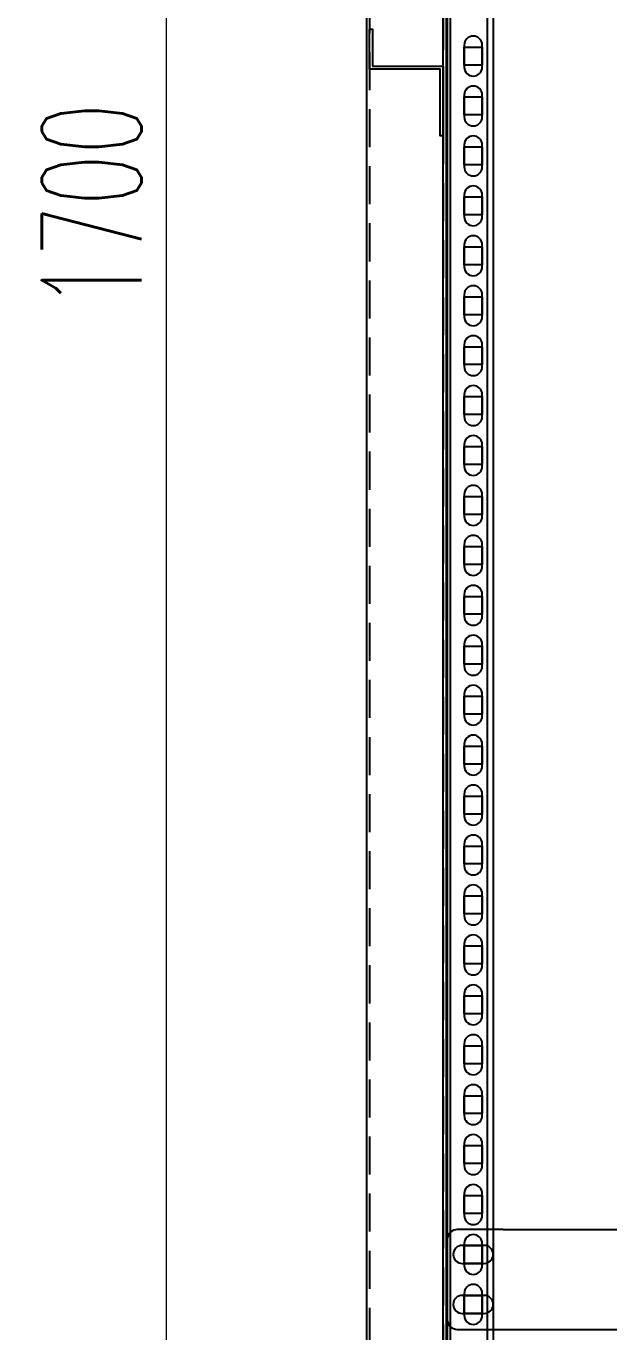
# Model space of a CAD drawing. Header units: millimetres. Extents: x 28713 to 59118, y -54378 to -19615.
# Drawn here: x 37472 to 37764, y -35880 to -35226 of the extents above; entities that cross this region are included whole.
import ezdxf

# ---------------------------------------------------------------- set-up
doc = ezdxf.new("R2010")
doc.units = ezdxf.units.MM
doc.header["$LTSCALE"] = 3
doc.linetypes.add('HIDDEN', pattern=[9.525, 6.35, -3.175])
doc.layers.add('@.VISIBLE', color=7, linetype='Continuous')
doc.layers.add('dim', color=7, linetype='Continuous')
doc.styles.add('Ann_w01', font='romans.shx', dxfattribs={"width": 0.6, "bigfont": 'chineset.shx'})
doc.dimstyles.new('Dim 01_SC25', dxfattribs={"dimscale": 25, "dimtxt": 2, "dimasz": 1.3, "dimexe": 0.5, "dimexo": 0.5, "dimgap": 0.5, "dimtad": 1, "dimdec": 1, "dimzin": 12, "dimdsep": 46, "dimtxsty": 'Ann_w01', "dimblk": 'OPEN30', "dimcen": 1.5, "dimclrd": 6, "dimclre": 6, "dimclrt": 3, "dimadec": 1, "dimazin": 3, "dimtm": 1e-09, "dimtfac": 1, "dimtdec": 1, "dimtmove": 0, "dimatfit": 3, "dimldrblk": 'OPEN30', "dimfxl": 1, "dimtolj": 1, "dimlwd": 20, "dimlwe": 20, "dimarcsym": 0})

# ---------------------------------------------------------------- blocks, each defined once
blk = doc.blocks.new('_Open30')
at = {"color": 0, "linetype": 'ByBlock', "lineweight": -2}
for p, q in [((-1, 0.268), (0, 0)), ((0, 0), (-1, -0.268)), ((0, 0), (-1, 0))]:
    blk.add_line(p, q, dxfattribs=at)
blk = doc.blocks.new('*D251')
at = {"layer": 'Defpoints', "color": 0, "transparency": 16777216}
for p in [(37542.42, -34466.3), (37642.42, -34466.3), (37642.42, -36166.3)]:
    blk.add_point(p, dxfattribs=at)
at = {"layer": 'dim', "color": 6, "lineweight": 20, "transparency": 16777216}
for p, q in [((37629.92, -34466.3), (37529.92, -34466.3)), ((37542.42, -36133.8), (37542.42, -34498.8)), ((37629.92, -36166.3), (37529.92, -36166.3))]:
    blk.add_line(p, q, dxfattribs=at)
at = {"layer": 'dim', "color": 6, "lineweight": 20, "transparency": 16777216, "xscale": 32.5, "yscale": 32.5, "zscale": 32.5}
for p, rotation in [((37542.42, -34466.3), 90), ((37542.42, -36166.3), 270)]:
    blk.add_blockref('_Open30', p, dxfattribs=dict(at, rotation=rotation))
at = {"layer": 'dim', "color": 3, "transparency": 16777216, "insert": (37504.92, -35316.3), "char_height": 50, "attachment_point": 5, "rotation": 90, "style": 'Ann_w01'}
blk.add_mtext('\\A1;1700', dxfattribs=at)
blk = doc.blocks.new('Oval 20x9')
at = {"layer": '@.VISIBLE', "color": 2}
blk.add_lwpolyline([(-5.5, -4.5), (5.5, -4.5, 0.414214), (10, 0), (10, 0, 0.414214), (5.5, 4.5), (-5.5, 4.5, 0.414214), (-10, 0), (-10, 0, 0.414214)], format="xyb", close=True, dxfattribs=at)

msp = doc.modelspace()

# ---------------------------------------------------------------- linework, layer by layer
for points in [[(37642.42, -36066.3), (38342.42, -36066.3), (38342.42, -34466.3), (37642.42, -34466.3)], [(37682.42, -36026.3), (38302.42, -36026.3), (38302.42, -34506.3), (37682.42, -34506.3)], [(37691.42, -35236.8), (37700.42, -35236.8), (37700.42, -35245.8), (37691.42, -35245.8)], [(37691.42, -35261.8), (37700.42, -35261.8), (37700.42, -35270.8), (37691.42, -35270.8)], [(37691.42, -35286.8), (37700.42, -35286.8), (37700.42, -35295.8), (37691.42, -35295.8)], [(37691.42, -35311.8), (37700.42, -35311.8), (37700.42, -35320.8), (37691.42, -35320.8)], [(37691.42, -35336.8), (37700.42, -35336.8), (37700.42, -35345.8), (37691.42, -35345.8)], [(37691.42, -35361.8), (37700.42, -35361.8), (37700.42, -35370.8), (37691.42, -35370.8)], [(37691.42, -35386.8), (37700.42, -35386.8), (37700.42, -35395.8), (37691.42, -35395.8)], [(37691.42, -35411.8), (37700.42, -35411.8), (37700.42, -35420.8), (37691.42, -35420.8)], [(37691.42, -35436.8), (37700.42, -35436.8), (37700.42, -35445.8), (37691.42, -35445.8)], [(37691.42, -35461.8), (37700.42, -35461.8), (37700.42, -35470.8), (37691.42, -35470.8)], [(37691.42, -35486.8), (37700.42, -35486.8), (37700.42, -35495.8), (37691.42, -35495.8)], [(37691.42, -35511.8), (37700.42, -35511.8), (37700.42, -35520.8), (37691.42, -35520.8)], [(37691.42, -35536.8), (37700.42, -35536.8), (37700.42, -35545.8), (37691.42, -35545.8)], [(37691.42, -35561.8), (37700.42, -35561.8), (37700.42, -35570.8), (37691.42, -35570.8)], [(37691.42, -35586.8), (37700.42, -35586.8), (37700.42, -35595.8), (37691.42, -35595.8)], [(37691.42, -35611.8), (37700.42, -35611.8), (37700.42, -35620.8), (37691.42, -35620.8)], [(37691.42, -35636.8), (37700.42, -35636.8), (37700.42, -35645.8), (37691.42, -35645.8)], [(37691.42, -35661.8), (37700.42, -35661.8), (37700.42, -35670.8), (37691.42, -35670.8)], [(37691.42, -35686.8), (37700.42, -35686.8), (37700.42, -35695.8), (37691.42, -35695.8)], [(37691.42, -35711.8), (37700.42, -35711.8), (37700.42, -35720.8), (37691.42, -35720.8)], [(37691.42, -35736.8), (37700.42, -35736.8), (37700.42, -35745.8), (37691.42, -35745.8)], [(37691.42, -35761.8), (37700.42, -35761.8), (37700.42, -35770.8), (37691.42, -35770.8)], [(37691.42, -35786.8), (37700.42, -35786.8), (37700.42, -35795.8), (37691.42, -35795.8)], [(37691.42, -35811.8), (37700.42, -35811.8), (37700.42, -35820.8), (37691.42, -35820.8)], [(37691.42, -35836.8), (37700.42, -35836.8), (37700.42, -35845.8), (37691.42, -35845.8)], [(37691.42, -35861.8), (37700.42, -35861.8), (37700.42, -35870.8), (37691.42, -35870.8)]]:
    msp.add_lwpolyline(points, close=True)
at = {"linetype": 'HIDDEN'}
for points in [[(37643.92, -36064.8), (38340.92, -36064.8), (38340.92, -34467.8), (37643.92, -34467.8)], [(37680.92, -36027.8), (38303.92, -36027.8), (38303.92, -34504.8), (37680.92, -34504.8)]]:
    msp.add_lwpolyline(points, close=True, dxfattribs=at)
at = {"color": 151}
for points in [[(37680.92, -34477.8), (37700.92, -34477.8, -0.414214), (37705.92, -34482.8), (37705.92, -36049.8, -0.414214), (37700.92, -36054.8), (37680.92, -36054.8)], [(37691.42, -35235.8), (37691.42, -35246.8, 0.414214), (37695.92, -35251.3), (37695.92, -35251.3, 0.414214), (37700.42, -35246.8), (37700.42, -35235.8, 0.414214), (37695.92, -35231.3), (37695.92, -35231.3, 0.414214)], [(37691.42, -35260.8), (37691.42, -35271.8, 0.414214), (37695.92, -35276.3), (37695.92, -35276.3, 0.414214), (37700.42, -35271.8), (37700.42, -35260.8, 0.414214), (37695.92, -35256.3), (37695.92, -35256.3, 0.414214)], [(37691.42, -35285.8), (37691.42, -35296.8, 0.414214), (37695.92, -35301.3), (37695.92, -35301.3, 0.414214), (37700.42, -35296.8), (37700.42, -35285.8, 0.414214), (37695.92, -35281.3), (37695.92, -35281.3, 0.414214)], [(37691.42, -35310.8), (37691.42, -35321.8, 0.414214), (37695.92, -35326.3), (37695.92, -35326.3, 0.414214), (37700.42, -35321.8), (37700.42, -35310.8, 0.414214), (37695.92, -35306.3), (37695.92, -35306.3, 0.414214)], [(37691.42, -35335.8), (37691.42, -35346.8, 0.414214), (37695.92, -35351.3), (37695.92, -35351.3, 0.414214), (37700.42, -35346.8), (37700.42, -35335.8, 0.414214), (37695.92, -35331.3), (37695.92, -35331.3, 0.414214)], [(37691.42, -35360.8), (37691.42, -35371.8, 0.414214), (37695.92, -35376.3), (37695.92, -35376.3, 0.414214), (37700.42, -35371.8), (37700.42, -35360.8, 0.414214), (37695.92, -35356.3), (37695.92, -35356.3, 0.414214)], [(37691.42, -35385.8), (37691.42, -35396.8, 0.414214), (37695.92, -35401.3), (37695.92, -35401.3, 0.414214), (37700.42, -35396.8), (37700.42, -35385.8, 0.414214), (37695.92, -35381.3), (37695.92, -35381.3, 0.414214)], [(37691.42, -35410.8), (37691.42, -35421.8, 0.414214), (37695.92, -35426.3), (37695.92, -35426.3, 0.414214), (37700.42, -35421.8), (37700.42, -35410.8, 0.414214), (37695.92, -35406.3), (37695.92, -35406.3, 0.414214)], [(37691.42, -35435.8), (37691.42, -35446.8, 0.414214), (37695.92, -35451.3), (37695.92, -35451.3, 0.414214), (37700.42, -35446.8), (37700.42, -35435.8, 0.414214), (37695.92, -35431.3), (37695.92, -35431.3, 0.414214)], [(37691.42, -35460.8), (37691.42, -35471.8, 0.414214), (37695.92, -35476.3), (37695.92, -35476.3, 0.414214), (37700.42, -35471.8), (37700.42, -35460.8, 0.414214), (37695.92, -35456.3), (37695.92, -35456.3, 0.414214)], [(37691.42, -35485.8), (37691.42, -35496.8, 0.414214), (37695.92, -35501.3), (37695.92, -35501.3, 0.414214), (37700.42, -35496.8), (37700.42, -35485.8, 0.414214), (37695.92, -35481.3), (37695.92, -35481.3, 0.414214)], [(37691.42, -35510.8), (37691.42, -35521.8, 0.414214), (37695.92, -35526.3), (37695.92, -35526.3, 0.414214), (37700.42, -35521.8), (37700.42, -35510.8, 0.414214), (37695.92, -35506.3), (37695.92, -35506.3, 0.414214)], [(37691.42, -35535.8), (37691.42, -35546.8, 0.414214), (37695.92, -35551.3), (37695.92, -35551.3, 0.414214), (37700.42, -35546.8), (37700.42, -35535.8, 0.414214), (37695.92, -35531.3), (37695.92, -35531.3, 0.414214)], [(37691.42, -35560.8), (37691.42, -35571.8, 0.414214), (37695.92, -35576.3), (37695.92, -35576.3, 0.414214), (37700.42, -35571.8), (37700.42, -35560.8, 0.414214), (37695.92, -35556.3), (37695.92, -35556.3, 0.414214)], [(37691.42, -35585.8), (37691.42, -35596.8, 0.414214), (37695.92, -35601.3), (37695.92, -35601.3, 0.414214), (37700.42, -35596.8), (37700.42, -35585.8, 0.414214), (37695.92, -35581.3), (37695.92, -35581.3, 0.414214)], [(37691.42, -35610.8), (37691.42, -35621.8, 0.414214), (37695.92, -35626.3), (37695.92, -35626.3, 0.414214), (37700.42, -35621.8), (37700.42, -35610.8, 0.414214), (37695.92, -35606.3), (37695.92, -35606.3, 0.414214)], [(37691.42, -35635.8), (37691.42, -35646.8, 0.414214), (37695.92, -35651.3), (37695.92, -35651.3, 0.414214), (37700.42, -35646.8), (37700.42, -35635.8, 0.414214), (37695.92, -35631.3), (37695.92, -35631.3, 0.414214)], [(37691.42, -35660.8), (37691.42, -35671.8, 0.414214), (37695.92, -35676.3), (37695.92, -35676.3, 0.414214), (37700.42, -35671.8), (37700.42, -35660.8, 0.414214), (37695.92, -35656.3), (37695.92, -35656.3, 0.414214)], [(37691.42, -35685.8), (37691.42, -35696.8, 0.414214), (37695.92, -35701.3), (37695.92, -35701.3, 0.414214), (37700.42, -35696.8), (37700.42, -35685.8, 0.414214), (37695.92, -35681.3), (37695.92, -35681.3, 0.414214)], [(37691.42, -35710.8), (37691.42, -35721.8, 0.414214), (37695.92, -35726.3), (37695.92, -35726.3, 0.414214), (37700.42, -35721.8), (37700.42, -35710.8, 0.414214), (37695.92, -35706.3), (37695.92, -35706.3, 0.414214)], [(37691.42, -35735.8), (37691.42, -35746.8, 0.414214), (37695.92, -35751.3), (37695.92, -35751.3, 0.414214), (37700.42, -35746.8), (37700.42, -35735.8, 0.414214), (37695.92, -35731.3), (37695.92, -35731.3, 0.414214)], [(37691.42, -35760.8), (37691.42, -35771.8, 0.414214), (37695.92, -35776.3), (37695.92, -35776.3, 0.414214), (37700.42, -35771.8), (37700.42, -35760.8, 0.414214), (37695.92, -35756.3), (37695.92, -35756.3, 0.414214)], [(37691.42, -35785.8), (37691.42, -35796.8, 0.414214), (37695.92, -35801.3), (37695.92, -35801.3, 0.414214), (37700.42, -35796.8), (37700.42, -35785.8, 0.414214), (37695.92, -35781.3), (37695.92, -35781.3, 0.414214)], [(37691.42, -35810.8), (37691.42, -35821.8, 0.414214), (37695.92, -35826.3), (37695.92, -35826.3, 0.414214), (37700.42, -35821.8), (37700.42, -35810.8, 0.414214), (37695.92, -35806.3), (37695.92, -35806.3, 0.414214)], [(37691.42, -35835.8), (37691.42, -35846.8, 0.414214), (37695.92, -35851.3), (37695.92, -35851.3, 0.414214), (37700.42, -35846.8), (37700.42, -35835.8, 0.414214), (37695.92, -35831.3), (37695.92, -35831.3, 0.414214)], [(37691.42, -35860.8), (37691.42, -35871.8, 0.414214), (37695.92, -35876.3), (37695.92, -35876.3, 0.414214), (37700.42, -35871.8), (37700.42, -35860.8, 0.414214), (37695.92, -35856.3), (37695.92, -35856.3, 0.414214)]]:
    msp.add_lwpolyline(points, format="xyb", close=True, dxfattribs=at)
at = {"color": 6}
for points in [[(37682.92, -36025.8), (38301.92, -36025.8), (38301.92, -34506.8), (37682.92, -34506.8)], [(37684.42, -36024.3), (38300.42, -36024.3), (38300.42, -34508.3), (37684.42, -34508.3)], [(37702.92, -36005.8), (38281.92, -36005.8), (38281.92, -34526.8), (37702.92, -34526.8)]]:
    msp.add_lwpolyline(points, close=True, dxfattribs=at)
at = {"color": 1}
msp.add_lwpolyline([(37645.42, -35246.3), (37680.92, -35246.3), (37680.92, -35281.3), (37679.42, -35281.3), (37679.42, -35247.8), (37643.92, -35247.8), (37643.92, -35227.8), (37645.42, -35227.8)], close=True, dxfattribs=at)
at = {"layer": '@.VISIBLE'}
for p, q in [((37710.92, -35828.8), (38273.92, -35828.8)), ((37710.92, -35878.8), (38273.92, -35878.8))]:
    msp.add_line(p, q, dxfattribs=at)
msp.add_lwpolyline([(37710.92, -35828.8), (37687.92, -35828.8, 0.414214), (37682.92, -35833.8), (37682.92, -35873.8, 0.414214), (37687.92, -35878.8), (37710.92, -35878.8)], format="xyb", dxfattribs=at)

# ---------------------------------------------------------------- block references
for p in [(37695.92, -35841.3), (37695.92, -35866.3)]:
    msp.add_blockref('Oval 20x9', p, dxfattribs=at)

# ---------------------------------------------------------------- dimensions: what is measured, and where the dimension line sits
at = {"layer": 'dim'}
dim = msp.add_linear_dim(base=(37542.42, -34466.3), p1=(37642.42, -36166.3), p2=(37642.42, -34466.3), angle=90, dimstyle='Dim 01_SC25', dxfattribs=at)
dim.commit()
dim.dimension.update_dxf_attribs({"geometry": '*D251', "text_midpoint": (37504.92, -35316.3)})

doc.saveas('drawing.dxf')
